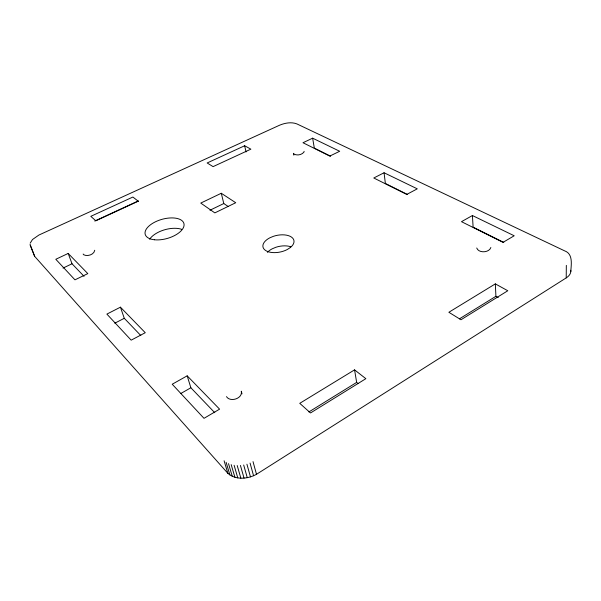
<?xml version="1.0" encoding="UTF-8"?>
<svg xmlns="http://www.w3.org/2000/svg" width="601" height="601" viewBox="0 0 601 601"><rect width="100%" height="100%" fill="white"/><g stroke="black" fill="none" stroke-linecap="round" stroke-linejoin="round"><path stroke-width="0.9" d="M30.05 244.254L34.655 256.342L227.877 473.348C235.757 480.222 247.837 479.087 256.492 474.302L566.217 277.895L566.33 265.372M570.792 271.652C571.198 264.508 573.331 253.802 564.467 250.775L296.849 123.896C291.282 121.778 284.964 122.987 279.615 125.196L38.885 235.051L32.492 239.521L30.215 243.127M304.083 151.332L304.031 151.985C301.92 154.945 296.879 155.892 293.821 153.924L293.528 153.33L293.866 155.163M490.852 247.492C489.184 252.848 478.599 253.404 476.728 247.995M308.884 411.94L356.656 382.401L354.56 369.863L299.756 403.331L310.514 412.962L365.859 378.675L354.56 369.863M459.427 318.846L495.915 296.285L495.337 283.882L448.864 312.272L460.975 319.755L507.792 290.749L495.337 283.882M180.766 393.527L190.87 387.773L214.76 412.699M187.181 375.828L172.224 384.227L204.002 418.334L219.59 409.161L187.181 375.828L190.87 387.773M472.416 215.534L461.485 221.679L503.007 242.361L514.208 235.772L472.416 215.534L473.122 227.155L503.796 242.421M114.806 323.188L124.279 318.297L140.799 335.531M120.44 307.179L106.88 314.098L131.168 340.166L145.262 332.714L120.44 307.179L124.279 318.297M384.062 172.757L373.784 177.994L406.749 194.416L417.282 188.842L384.062 172.757L385.369 183.478L407.658 194.574M209.944 210.237L223.79 203.544L228.335 206.586M63.03 268.076L72.03 263.779L84.057 276.325M221.288 193.267L200.757 203.078L214.835 212.889L235.735 202.725L221.288 193.267L223.79 203.544M68.191 253.442L55.803 259.279L74.967 279.848L87.806 273.613L68.191 253.442L72.03 263.779M312.64 138.177L302.987 142.73L329.784 156.08L339.685 151.272L312.64 138.177L314.331 148.116L330.64 156.237M94.763 221.033L138.238 200.952M244.667 145.75L207.157 162.961L213.092 166.627L250.872 149.168L244.667 145.75L246.027 151.955M495.915 296.285L498.229 297.593M356.656 382.401L358.053 383.513M226.464 396.637C230.243 402.61 242.954 398.493 241.301 391.221L242 393.843M83.163 254.02L83.577 254.696C87.22 256.792 94.132 254.719 94.733 250.256M30.193 245.298L34.655 256.342M224.105 460.764L227.877 473.348M226.134 462.349L229.89 474.948M228.508 463.641L232.241 476.255M231.182 464.618L234.901 477.247M234.105 465.257L237.793 477.9M237.207 465.535L240.858 478.186M240.423 465.444L244.044 478.111M243.683 465.001L247.266 477.675M246.921 464.197L250.467 476.878M250.054 463.055L253.562 475.744M253.021 461.606L256.492 474.302M570.77 270.277A18.601 10.412 0.4 0 1 566.217 277.895M267.43 252.352A15.686 8.587 -11.8 0 1 272.2 248.822L275.769 247.311A15.686 8.587 -11.8 0 1 290.764 246.748M149.649 239.228A19.946 10.044 -15.9 0 1 181.66 229.334M290.291 247.582L287.225 249.55A15.821 8.489 -11.8 0 1 265.514 250.437A15.821 8.489 -11.8 0 1 269.834 237.816L273.44 236.306A15.821 8.489 -11.8 0 1 291.342 236.997A15.821 8.489 -11.8 0 1 290.291 247.582M138.238 201.207L95.814 220.807L90.811 216.33L132.881 197.038L138.238 201.207M154.389 239.761A20.103 9.916 -15.8 0 0 184.079 225.067A20.103 9.916 -15.8 0 0 155.193 221.919A20.103 9.916 -15.8 0 0 154.389 239.761"/></g></svg>
